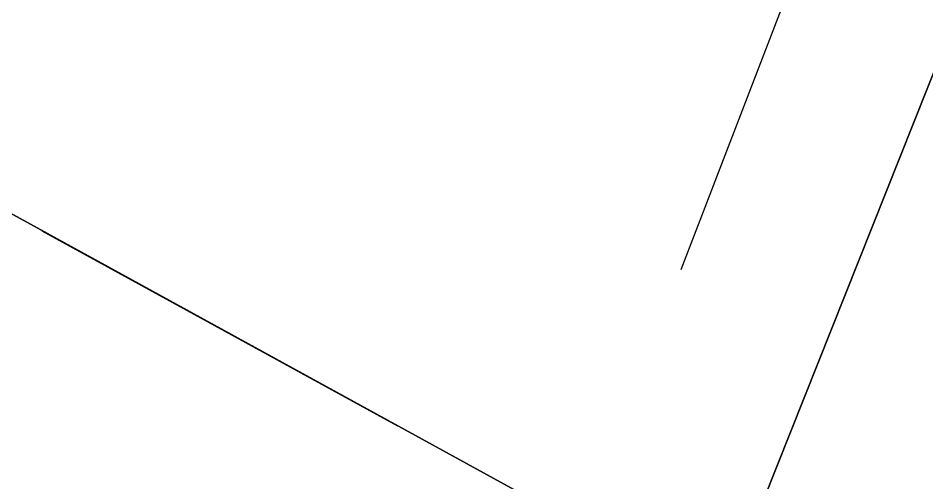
# Model space of a CAD drawing. Header units: metres. Extents: x -2743 to 126, y 13385 to 13916.
# Drawn here: x -1901.755 to -1900.167, y 13644.889 to 13645.7 of the extents above; entities that cross this region are included whole.
import ezdxf

# ---------------------------------------------------------------- set-up
doc = ezdxf.new("R2010")
doc.units = ezdxf.units.M
for name, color, linetype in [('link-улица Берзарина_Покрытия — Новые$0$ДВ_ПП_Тип6_У_ТР_3м за счет Газона', 7, 'Continuous'), ('output[1-12]_3_ДЖКХ-24_03233tp$0$Топографические объекты', 7, 'Continuous'), ('output[1-12]_3_ДЖКХ-24_03233up$0$Газопровод', 7, 'Continuous')]:
    doc.layers.add(name, color=color, linetype=linetype)

msp = doc.modelspace()

# ---------------------------------------------------------------- linework, layer by layer
at = {"layer": 'link-улица Берзарина_Покрытия — Новые$0$ДВ_ПП_Тип6_У_ТР_3м за счет Газона'}
for points in [[(-1910.4969, 13651.6183), (-1911.2158, 13650.6299), (-1910.5897, 13650.2804), (-1908.4799, 13649.1027), (-1906.3701, 13647.9249), (-1904.2603, 13646.7471), (-1902.1504, 13645.5694), (-1900.5247, 13644.6778), (-1900.1188, 13645.6964), (-1902.7309, 13647.146), (-1905.3313, 13648.6162), (-1907.9201, 13650.107), (-1910.4969, 13651.6183)], [(-1902.1504, 13645.5694), (-1904.2603, 13646.7471), (-1906.3701, 13647.9249), (-1908.4799, 13649.1027), (-1910.5897, 13650.2804), (-1911.2158, 13650.6299), (-1911.9739, 13649.5875), (-1909.2627, 13647.9958), (-1906.5384, 13646.4266), (-1903.8013, 13644.8801), (-1901.0513, 13643.3563), (-1900.5247, 13644.6778), (-1902.1504, 13645.5694)], [(-1900.1188, 13645.6964), (-1900.5247, 13644.6778), (-1900.0318, 13644.4075), (-1898.3303, 13643.4757), (-1896.4142, 13642.4265), (-1894.7335, 13641.5061), (-1893.6738, 13640.9258), (-1891.5545, 13639.7652), (-1889.7409, 13638.8569), (-1886.829, 13637.4491), (-1886.3773, 13638.505), (-1889.8402, 13640.2498), (-1893.285, 13642.03), (-1896.7113, 13643.8456), (-1900.1188, 13645.6964)]]:
    msp.add_lwpolyline(points, close=True, dxfattribs=at)
at = {"layer": 'output[1-12]_3_ДЖКХ-24_03233tp$0$Топографические объекты'}
msp.add_lwpolyline([(-1901.0914, 13644.9878), (-1901.7126, 13645.328)], dxfattribs=at)
at = {"layer": 'output[1-12]_3_ДЖКХ-24_03233up$0$Газопровод'}
msp.add_lwpolyline([(-1900.5965, 13645.2612), (-1900.2372, 13646.1944)], dxfattribs=at)

doc.saveas('drawing.dxf')
